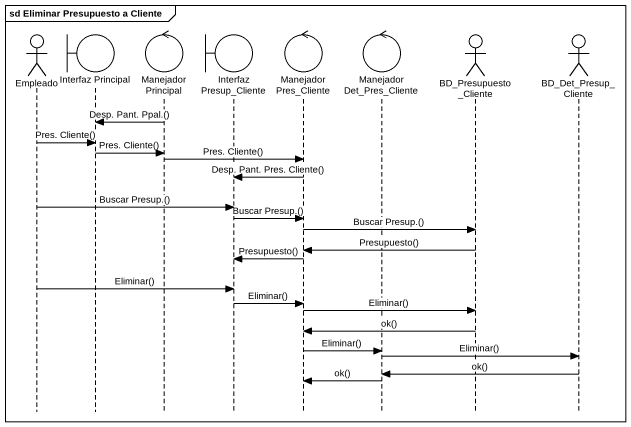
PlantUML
@startuml
mainframe sd Eliminar Presupuesto a Cliente
hide footbox
actor Empleado
boundary "Interfaz Principal" as Interfaz_Principal
control "Manejador Principal" as Manejador_Principal
boundary "Interfaz Presup_Cliente" as Interfaz_Presup_Cliente
control "Manejador Pres_Cliente" as Manejador_Pres_Cliente
control "Manejador Det_Pres_Cliente" as Manejador_Det_Pres_Cliente
actor BD_Presupuesto_Cliente
actor BD_Det_Presup_Cliente

Manejador_Principal -> Interfaz_Principal : Desp. Pant. Ppal.()
Empleado -> Interfaz_Principal : Pres. Cliente()
Interfaz_Principal -> Manejador_Principal : Pres. Cliente()
Manejador_Principal -> Manejador_Pres_Cliente : Pres. Cliente()
Manejador_Pres_Cliente -> Interfaz_Presup_Cliente : Desp. Pant. Pres. Cliente()
Empleado -> Interfaz_Presup_Cliente : Buscar Presup.()
Interfaz_Presup_Cliente -> Manejador_Pres_Cliente : Buscar Presup.()
Manejador_Pres_Cliente -> BD_Presupuesto_Cliente : Buscar Presup.()
BD_Presupuesto_Cliente -> Manejador_Pres_Cliente : Presupuesto()
Manejador_Pres_Cliente -> Interfaz_Presup_Cliente : Presupuesto()
Empleado -> Interfaz_Presup_Cliente : Eliminar()
Interfaz_Presup_Cliente -> Manejador_Pres_Cliente : Eliminar()
Manejador_Pres_Cliente -> BD_Presupuesto_Cliente : Eliminar()
BD_Presupuesto_Cliente -> Manejador_Pres_Cliente : ok()
Manejador_Pres_Cliente -> Manejador_Det_Pres_Cliente : Eliminar()
Manejador_Det_Pres_Cliente -> BD_Det_Presup_Cliente : Eliminar()
BD_Det_Presup_Cliente -> Manejador_Det_Pres_Cliente : ok()
Manejador_Det_Pres_Cliente -> Manejador_Pres_Cliente : ok()
@enduml
